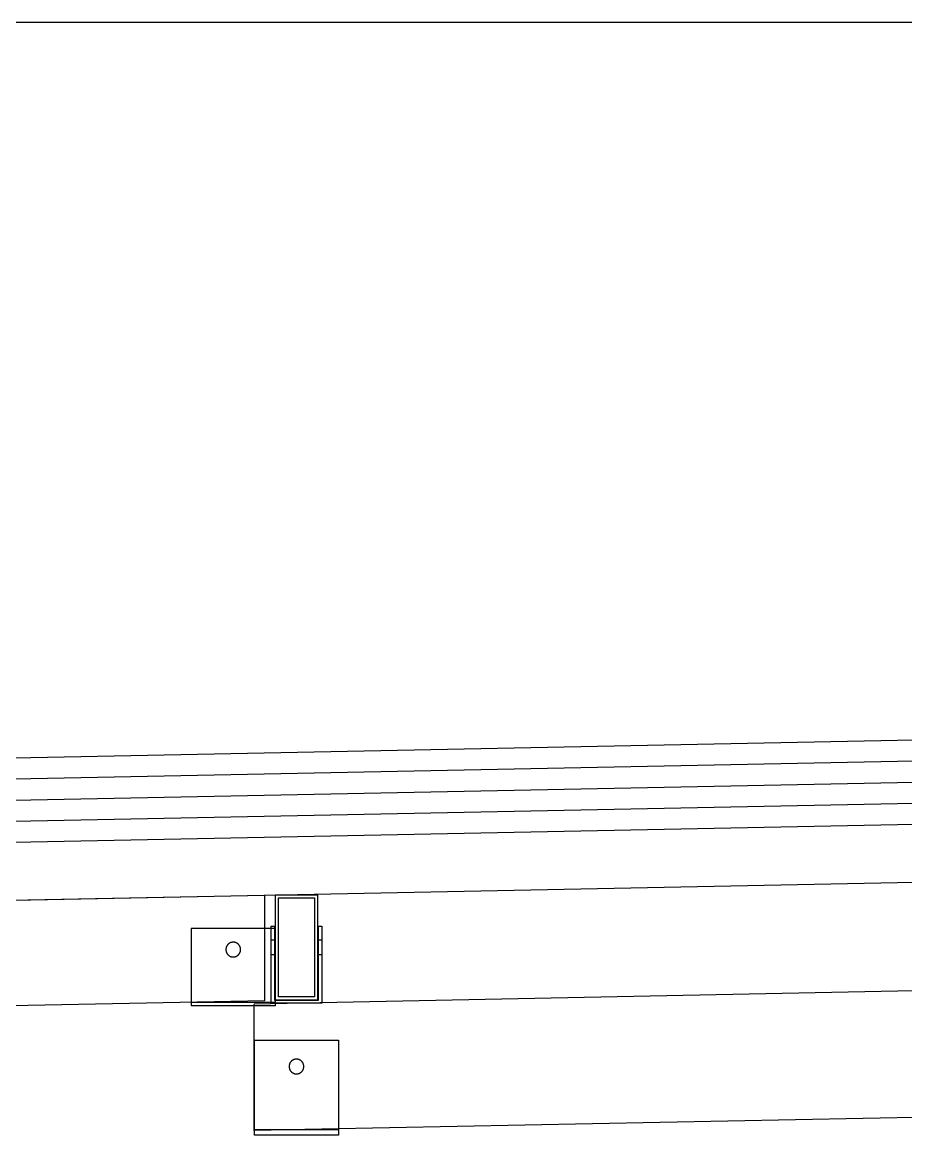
# Model space of a CAD drawing. Header units: centimetres. Extents: x 26200 to 152500, y -600 to 9300.
# Drawn here: x 130009.4 to 130093.2, y 6100 to 6205.4 of the extents above; entities that cross this region are included whole.
import ezdxf

# ---------------------------------------------------------------- set-up
doc = ezdxf.new("R2010")
doc.units = ezdxf.units.CM
doc.layers.add('ROTAS-MIMARI-KESIT', color=8, linetype='Continuous')

msp = doc.modelspace()

# ---------------------------------------------------------------- linework, layer by layer
at = {"layer": 'ROTAS-MIMARI-KESIT'}
msp.add_line((129817.44, 6205.41), (135636.64, 6205.41), dxfattribs=at)
for points in [[(132726.88, 6189.91), (129952.04, 6134.41)], [(132726.92, 6187.91), (129952, 6132.41)], [(132726.96, 6185.91), (129952.04, 6130.41)], [(132727, 6183.91), (129952, 6128.41)], [(132727.04, 6181.91), (129952.04, 6126.41)], [(132727.04, 6176.41), (129952.04, 6120.91)], [(132568.21, 6162.93), (130031.37, 6112.19)], [(132568.21, 6150.93), (130031.37, 6100.19)], [(130032.38, 6122.52), (129952.04, 6120.91)], [(130032.38, 6112.51), (130032.38, 6122.52)], [(130033.28, 6118.28), (130032.98, 6118.28)], [(130037.78, 6118.28), (130037.48, 6118.28)], [(130033.28, 6116.88), (130032.98, 6116.88)], [(130037.78, 6116.88), (130037.48, 6116.88)], [(130032.38, 6112.51), (129952.04, 6110.91)], [(130025.38, 6112.38), (130033.38, 6112.38)], [(130031.37, 6100.19), (130031.37, 6112.19)], [(130039.38, 6100.27), (130031.38, 6100.27)]]:
    msp.add_lwpolyline(points, dxfattribs=at)
for points in [[(130037.38, 6112.58), (130033.38, 6112.58), (130033.38, 6122.58), (130037.38, 6122.58)], [(130037.08, 6112.88), (130033.68, 6112.88), (130033.68, 6122.28), (130037.08, 6122.28)], [(130033.38, 6119.38), (130025.38, 6119.38), (130025.38, 6112.08), (130033.38, 6112.08)], [(130033.28, 6112.58), (130037.48, 6112.58), (130037.48, 6119.58), (130037.78, 6119.58), (130037.78, 6112.28), (130032.98, 6112.28), (130032.98, 6119.58), (130033.28, 6119.58)], [(130030.08, 6117.38), (130030.08, 6117.39), (130030.08, 6117.41), (130030.07, 6117.42), (130030.07, 6117.44), (130030.07, 6117.45), (130030.07, 6117.47), (130030.07, 6117.49), (130030.06, 6117.5), (130030.06, 6117.52), (130030.06, 6117.54), (130030.05, 6117.55), (130030.05, 6117.57), (130030.04, 6117.58), (130030.04, 6117.6), (130030.03, 6117.62), (130030.03, 6117.63), (130030.02, 6117.65), (130030.01, 6117.67), (130030.01, 6117.68), (130030, 6117.7), (130029.99, 6117.71), (130029.98, 6117.73), (130029.97, 6117.74), (130029.96, 6117.76), (130029.95, 6117.77), (130029.94, 6117.79), (130029.93, 6117.8), (130029.92, 6117.82), (130029.91, 6117.83), (130029.9, 6117.84), (130029.88, 6117.86), (130029.87, 6117.87), (130029.86, 6117.88), (130029.85, 6117.9), (130029.83, 6117.91), (130029.82, 6117.92), (130029.8, 6117.93), (130029.79, 6117.94), (130029.77, 6117.95), (130029.76, 6117.96), (130029.74, 6117.97), (130029.73, 6117.98), (130029.71, 6117.99), (130029.7, 6118), (130029.68, 6118.01), (130029.67, 6118.01), (130029.65, 6118.02), (130029.63, 6118.03), (130029.62, 6118.03), (130029.6, 6118.04), (130029.59, 6118.04), (130029.57, 6118.05), (130029.55, 6118.05), (130029.54, 6118.06), (130029.52, 6118.06), (130029.5, 6118.06), (130029.49, 6118.07), (130029.47, 6118.07), (130029.46, 6118.07), (130029.44, 6118.07), (130029.42, 6118.07), (130029.41, 6118.07), (130029.39, 6118.08), (130029.38, 6118.08), (130029.36, 6118.08), (130029.35, 6118.07), (130029.33, 6118.07), (130029.31, 6118.07), (130029.3, 6118.07), (130029.28, 6118.07), (130029.27, 6118.07), (130029.25, 6118.06), (130029.23, 6118.06), (130029.22, 6118.06), (130029.2, 6118.05), (130029.18, 6118.05), (130029.17, 6118.04), (130029.15, 6118.04), (130029.13, 6118.03), (130029.12, 6118.03), (130029.1, 6118.02), (130029.09, 6118.01), (130029.07, 6118.01), (130029.05, 6118), (130029.04, 6117.99), (130029.02, 6117.98), (130029.01, 6117.97), (130028.99, 6117.96), (130028.98, 6117.95), (130028.96, 6117.94), (130028.95, 6117.93), (130028.94, 6117.92), (130028.92, 6117.91), (130028.91, 6117.9), (130028.89, 6117.88), (130028.88, 6117.87), (130028.87, 6117.86), (130028.86, 6117.84), (130028.84, 6117.83), (130028.83, 6117.82), (130028.82, 6117.8), (130028.81, 6117.79), (130028.8, 6117.77), (130028.79, 6117.76), (130028.78, 6117.74), (130028.77, 6117.73), (130028.76, 6117.71), (130028.75, 6117.7), (130028.75, 6117.68), (130028.74, 6117.67), (130028.73, 6117.65), (130028.73, 6117.63), (130028.72, 6117.62), (130028.71, 6117.6), (130028.71, 6117.58), (130028.7, 6117.57), (130028.7, 6117.55), (130028.69, 6117.54), (130028.69, 6117.52), (130028.69, 6117.5), (130028.69, 6117.49), (130028.68, 6117.47), (130028.68, 6117.45), (130028.68, 6117.44), (130028.68, 6117.42), (130028.68, 6117.41), (130028.68, 6117.39), (130028.68, 6117.38), (130028.68, 6117.36), (130028.68, 6117.34), (130028.68, 6117.33), (130028.68, 6117.31), (130028.68, 6117.3), (130028.68, 6117.28), (130028.69, 6117.26), (130028.69, 6117.25), (130028.69, 6117.23), (130028.69, 6117.22), (130028.7, 6117.2), (130028.7, 6117.18), (130028.71, 6117.17), (130028.71, 6117.15), (130028.72, 6117.13), (130028.73, 6117.12), (130028.73, 6117.1), (130028.74, 6117.09), (130028.75, 6117.07), (130028.75, 6117.05), (130028.76, 6117.04), (130028.77, 6117.02), (130028.78, 6117.01), (130028.79, 6116.99), (130028.8, 6116.98), (130028.81, 6116.96), (130028.82, 6116.95), (130028.83, 6116.93), (130028.84, 6116.92), (130028.86, 6116.91), (130028.87, 6116.89), (130028.88, 6116.88), (130028.89, 6116.87), (130028.91, 6116.86), (130028.92, 6116.84), (130028.94, 6116.83), (130028.95, 6116.82), (130028.96, 6116.81), (130028.98, 6116.8), (130028.99, 6116.79), (130029.01, 6116.78), (130029.02, 6116.77), (130029.04, 6116.76), (130029.05, 6116.75), (130029.07, 6116.75), (130029.09, 6116.74), (130029.1, 6116.73), (130029.12, 6116.72), (130029.13, 6116.72), (130029.15, 6116.71), (130029.17, 6116.71), (130029.18, 6116.7), (130029.2, 6116.7), (130029.22, 6116.69), (130029.23, 6116.69), (130029.25, 6116.69), (130029.27, 6116.68), (130029.28, 6116.68), (130029.3, 6116.68), (130029.31, 6116.68), (130029.33, 6116.68), (130029.35, 6116.68), (130029.36, 6116.68), (130029.38, 6116.68), (130029.39, 6116.68), (130029.41, 6116.68), (130029.42, 6116.68), (130029.44, 6116.68), (130029.46, 6116.68), (130029.47, 6116.68), (130029.49, 6116.68), (130029.5, 6116.69), (130029.52, 6116.69), (130029.54, 6116.69), (130029.55, 6116.7), (130029.57, 6116.7), (130029.59, 6116.71), (130029.6, 6116.71), (130029.62, 6116.72), (130029.63, 6116.72), (130029.65, 6116.73), (130029.67, 6116.74), (130029.68, 6116.75), (130029.7, 6116.75), (130029.71, 6116.76), (130029.73, 6116.77), (130029.74, 6116.78), (130029.76, 6116.79), (130029.77, 6116.8), (130029.79, 6116.81), (130029.8, 6116.82), (130029.82, 6116.83), (130029.83, 6116.84), (130029.85, 6116.86), (130029.86, 6116.87), (130029.87, 6116.88), (130029.88, 6116.89), (130029.9, 6116.91), (130029.91, 6116.92), (130029.92, 6116.93), (130029.93, 6116.95), (130029.94, 6116.96), (130029.95, 6116.98), (130029.96, 6116.99), (130029.97, 6117.01), (130029.98, 6117.02), (130029.99, 6117.04), (130030, 6117.05), (130030.01, 6117.07), (130030.01, 6117.09), (130030.02, 6117.1), (130030.03, 6117.12), (130030.03, 6117.13), (130030.04, 6117.15), (130030.04, 6117.17), (130030.05, 6117.18), (130030.05, 6117.2), (130030.06, 6117.22), (130030.06, 6117.23), (130030.06, 6117.25), (130030.07, 6117.26), (130030.07, 6117.28), (130030.07, 6117.3), (130030.07, 6117.31), (130030.07, 6117.33), (130030.08, 6117.34), (130030.08, 6117.36)], [(130031.38, 6108.77), (130039.38, 6108.77), (130039.38, 6099.77), (130031.38, 6099.77)], [(130036.08, 6106.27), (130036.08, 6106.29), (130036.08, 6106.3), (130036.07, 6106.32), (130036.07, 6106.33), (130036.07, 6106.35), (130036.07, 6106.37), (130036.07, 6106.38), (130036.06, 6106.4), (130036.06, 6106.41), (130036.06, 6106.43), (130036.05, 6106.45), (130036.05, 6106.46), (130036.04, 6106.48), (130036.04, 6106.5), (130036.03, 6106.51), (130036.03, 6106.53), (130036.02, 6106.54), (130036.01, 6106.56), (130036.01, 6106.58), (130036, 6106.59), (130035.99, 6106.61), (130035.98, 6106.62), (130035.97, 6106.64), (130035.96, 6106.65), (130035.95, 6106.67), (130035.94, 6106.68), (130035.93, 6106.7), (130035.92, 6106.71), (130035.91, 6106.73), (130035.9, 6106.74), (130035.88, 6106.75), (130035.87, 6106.77), (130035.86, 6106.78), (130035.85, 6106.79), (130035.83, 6106.8), (130035.82, 6106.81), (130035.8, 6106.83), (130035.79, 6106.84), (130035.77, 6106.85), (130035.76, 6106.86), (130035.74, 6106.87), (130035.73, 6106.88), (130035.71, 6106.88), (130035.7, 6106.89), (130035.68, 6106.9), (130035.67, 6106.91), (130035.65, 6106.91), (130035.63, 6106.92), (130035.62, 6106.93), (130035.6, 6106.93), (130035.59, 6106.94), (130035.57, 6106.94), (130035.55, 6106.95), (130035.54, 6106.95), (130035.52, 6106.96), (130035.5, 6106.96), (130035.49, 6106.96), (130035.47, 6106.96), (130035.46, 6106.97), (130035.44, 6106.97), (130035.42, 6106.97), (130035.41, 6106.97), (130035.39, 6106.97), (130035.38, 6106.97), (130035.36, 6106.97), (130035.35, 6106.97), (130035.33, 6106.97), (130035.31, 6106.97), (130035.3, 6106.97), (130035.28, 6106.96), (130035.27, 6106.96), (130035.25, 6106.96), (130035.23, 6106.96), (130035.22, 6106.95), (130035.2, 6106.95), (130035.18, 6106.94), (130035.17, 6106.94), (130035.15, 6106.93), (130035.14, 6106.93), (130035.12, 6106.92), (130035.1, 6106.91), (130035.09, 6106.91), (130035.07, 6106.9), (130035.06, 6106.89), (130035.04, 6106.88), (130035.02, 6106.88), (130035.01, 6106.87), (130034.99, 6106.86), (130034.98, 6106.85), (130034.96, 6106.84), (130034.95, 6106.83), (130034.94, 6106.81), (130034.92, 6106.8), (130034.91, 6106.79), (130034.89, 6106.78), (130034.88, 6106.77), (130034.87, 6106.75), (130034.86, 6106.74), (130034.84, 6106.73), (130034.83, 6106.71), (130034.82, 6106.7), (130034.81, 6106.68), (130034.8, 6106.67), (130034.79, 6106.65), (130034.78, 6106.64), (130034.77, 6106.62), (130034.76, 6106.61), (130034.75, 6106.59), (130034.75, 6106.58), (130034.74, 6106.56), (130034.73, 6106.54), (130034.73, 6106.53), (130034.72, 6106.51), (130034.71, 6106.5), (130034.71, 6106.48), (130034.7, 6106.46), (130034.7, 6106.45), (130034.7, 6106.43), (130034.69, 6106.41), (130034.69, 6106.4), (130034.69, 6106.38), (130034.68, 6106.37), (130034.68, 6106.35), (130034.68, 6106.33), (130034.68, 6106.32), (130034.68, 6106.3), (130034.68, 6106.29), (130034.68, 6106.27), (130034.68, 6106.26), (130034.68, 6106.24), (130034.68, 6106.22), (130034.68, 6106.21), (130034.68, 6106.19), (130034.68, 6106.18), (130034.69, 6106.16), (130034.69, 6106.14), (130034.69, 6106.13), (130034.7, 6106.11), (130034.7, 6106.09), (130034.7, 6106.08), (130034.71, 6106.06), (130034.71, 6106.05), (130034.72, 6106.03), (130034.73, 6106.01), (130034.73, 6106), (130034.74, 6105.98), (130034.75, 6105.96), (130034.75, 6105.95), (130034.76, 6105.93), (130034.77, 6105.92), (130034.78, 6105.9), (130034.79, 6105.89), (130034.8, 6105.87), (130034.81, 6105.86), (130034.82, 6105.84), (130034.83, 6105.83), (130034.84, 6105.82), (130034.86, 6105.8), (130034.87, 6105.79), (130034.88, 6105.78), (130034.89, 6105.76), (130034.91, 6105.75), (130034.92, 6105.74), (130034.94, 6105.73), (130034.95, 6105.72), (130034.96, 6105.71), (130034.98, 6105.69), (130034.99, 6105.68), (130035.01, 6105.68), (130035.02, 6105.67), (130035.04, 6105.66), (130035.06, 6105.65), (130035.07, 6105.64), (130035.09, 6105.63), (130035.1, 6105.63), (130035.12, 6105.62), (130035.14, 6105.61), (130035.15, 6105.61), (130035.17, 6105.6), (130035.18, 6105.6), (130035.2, 6105.59), (130035.22, 6105.59), (130035.23, 6105.59), (130035.25, 6105.58), (130035.27, 6105.58), (130035.28, 6105.58), (130035.3, 6105.58), (130035.31, 6105.57), (130035.33, 6105.57), (130035.35, 6105.57), (130035.36, 6105.57), (130035.38, 6105.57), (130035.39, 6105.57), (130035.41, 6105.57), (130035.42, 6105.57), (130035.44, 6105.57), (130035.46, 6105.58), (130035.47, 6105.58), (130035.49, 6105.58), (130035.5, 6105.58), (130035.52, 6105.59), (130035.54, 6105.59), (130035.55, 6105.59), (130035.57, 6105.6), (130035.59, 6105.6), (130035.6, 6105.61), (130035.62, 6105.61), (130035.63, 6105.62), (130035.65, 6105.63), (130035.67, 6105.63), (130035.68, 6105.64), (130035.7, 6105.65), (130035.71, 6105.66), (130035.73, 6105.67), (130035.74, 6105.68), (130035.76, 6105.68), (130035.77, 6105.69), (130035.79, 6105.71), (130035.8, 6105.72), (130035.82, 6105.73), (130035.83, 6105.74), (130035.85, 6105.75), (130035.86, 6105.76), (130035.87, 6105.78), (130035.88, 6105.79), (130035.9, 6105.8), (130035.91, 6105.82), (130035.92, 6105.83), (130035.93, 6105.84), (130035.94, 6105.86), (130035.95, 6105.87), (130035.96, 6105.89), (130035.97, 6105.9), (130035.98, 6105.92), (130035.99, 6105.93), (130036, 6105.95), (130036.01, 6105.96), (130036.01, 6105.98), (130036.02, 6106), (130036.03, 6106.01), (130036.03, 6106.03), (130036.04, 6106.05), (130036.04, 6106.06), (130036.05, 6106.08), (130036.05, 6106.09), (130036.06, 6106.11), (130036.06, 6106.13), (130036.06, 6106.14), (130036.07, 6106.16), (130036.07, 6106.18), (130036.07, 6106.19), (130036.07, 6106.21), (130036.07, 6106.22), (130036.08, 6106.24), (130036.08, 6106.26)]]:
    msp.add_lwpolyline(points, close=True, dxfattribs=at)

doc.saveas('drawing.dxf')
